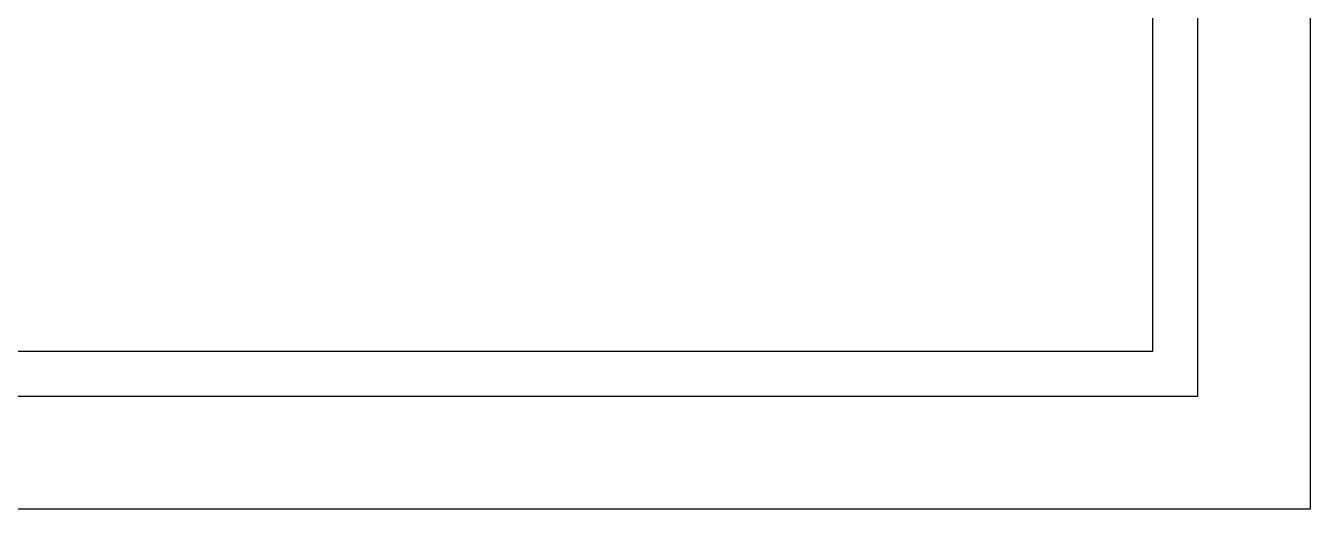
# Model space of a CAD drawing. Extents: x -42728 to 99010, y -18674 to 47645.
# Drawn here: x 62401 to 62971, y 2444 to 2659 of the extents above; entities that cross this region are included whole.
import ezdxf

# ---------------------------------------------------------------- set-up
doc = ezdxf.new("R2010")
doc.units = 0
doc.header["$LTSCALE"] = 100
doc.header["$MEASUREMENT"] = 0
doc.layers.get('0').update_dxf_attribs({"linetype": 'CONTINUOUS'})

# ---------------------------------------------------------------- blocks, each defined once
blk = doc.blocks.new('A$C6A7C34F6')
for p, q in [((865.16, 824.81, 0), (865.16, 0, 0)), ((815.16, 774.81, 0), (815.16, 50, 0)), ((795.16, 754.81, 0), (795.16, 70, 0)), ((795.16, 70, 0), (70, 70, 0)), ((815.16, 50, 0), (50, 50, 0)), ((865.16, 0, 0), (0, 0, 0))]:
    blk.add_line(p, q)

msp = doc.modelspace()

# ---------------------------------------------------------------- block references
msp.add_blockref('A$C6A7C34F6', (62105.62854, 2444.35627))

doc.saveas('drawing.dxf')
